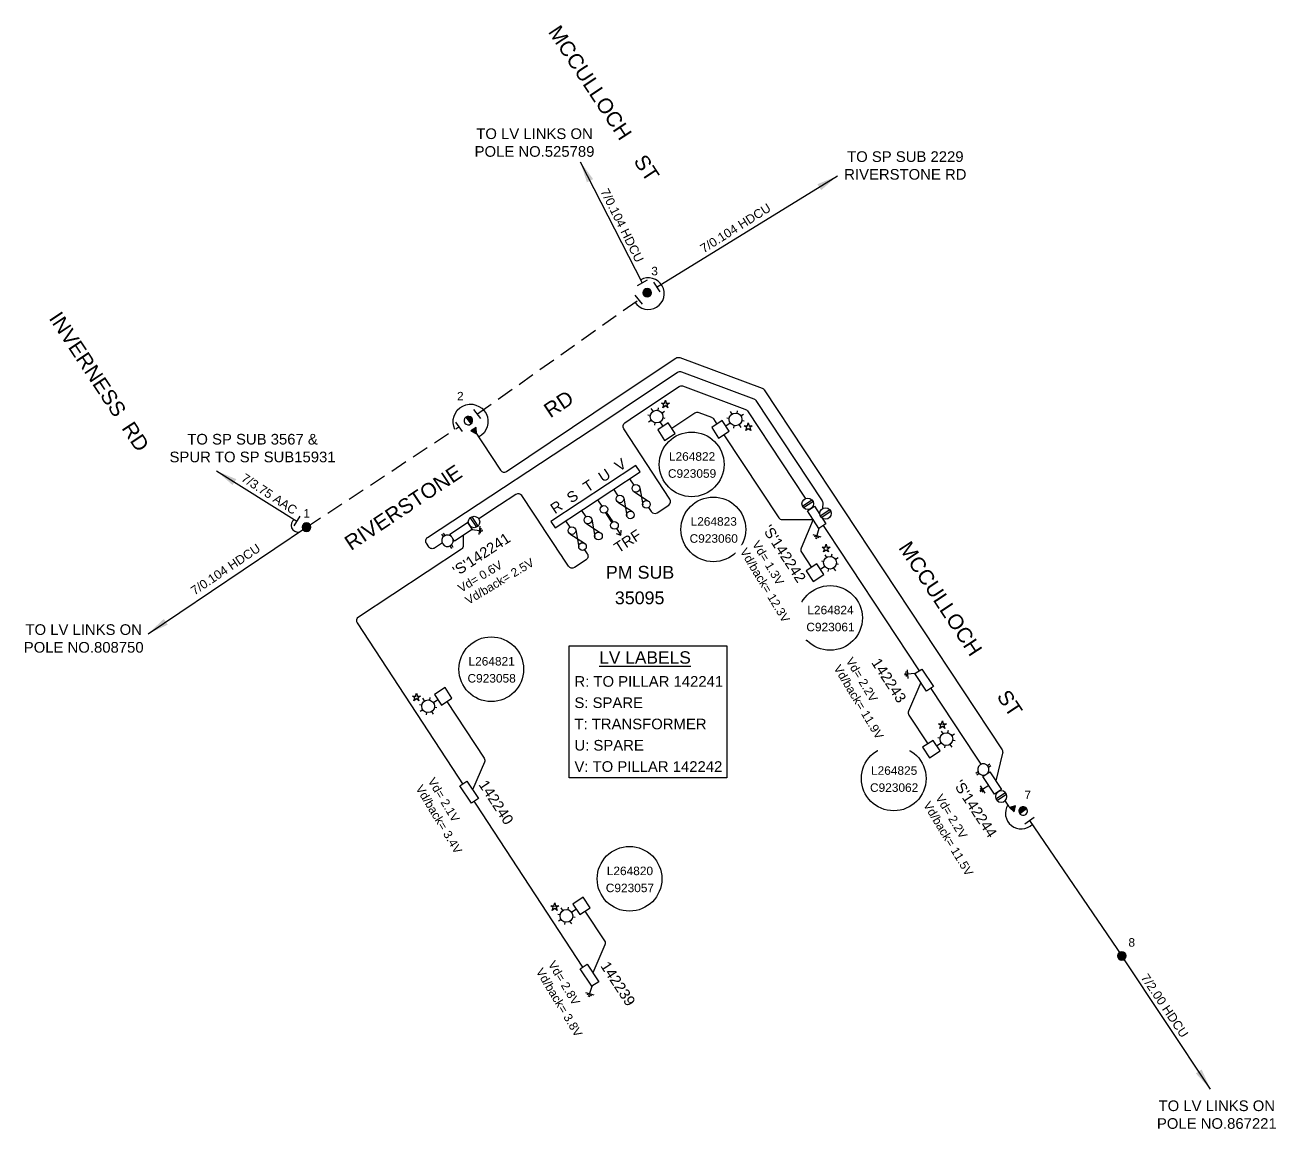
# Model space of a CAD drawing. Header units: metres. Extents: x 302064 to 305578, y 6265466 to 6271990.
# Drawn here: x 305284.3 to 305578.2, y 6267739.3 to 6267998.7 of the extents above; entities that cross this region are included whole.
import ezdxf
from ezdxf.enums import TextEntityAlignment as Align

# ---------------------------------------------------------------- set-up
doc = ezdxf.new("R2010")
doc.units = ezdxf.units.M
doc.linetypes.add('Cable New OH', pattern=[6, 4, -2])
doc.layers.get('0').update_dxf_attribs({"color": 6})
for name, color, linetype in [('_User Miscellaneous1', 7, 'Continuous'), ('Equip_SP_LV_NEW', 7, 'Continuous'), ('Notes_LV_MISC', 7, 'Continuous')]:
    doc.layers.add(name, color=color, linetype=linetype)
doc.styles.add('ARIAL', font='arial.ttf', dxfattribs={"height": 2})
doc.styles.add('POLE_LABEL', font='arial.ttf')
doc.styles.add('SL_LABEL', font='arial.ttf')
doc.styles.get("Standard").update_dxf_attribs({"font": 'arial.ttf'})
doc.linetypes.add('Cable 2', pattern='A,7.5,-0.4,[">",Standard,S=4,R=0,X=0.4,Y=-1.9],-4.2', length=12.1)
doc.linetypes.add('Cable 4', pattern='A,5.25,-0.1,["o",Standard,S=2,R=0,X=1.2,Y=-0.7],-4', length=9.35)
doc.linetypes.add('Cable New UG', pattern='A,7,-0.25,["x",Standard,S=2,R=0,X=0.2,Y=-0.8],-2.1', length=9.35)
doc.dimstyles.new('GISCAD Dim Style', dxfattribs={"dimtxt": 2.5, "dimasz": 3, "dimexe": 1.25, "dimexo": 0.625, "dimtad": 1, "dimtoh": 1, "dimdec": 1, "dimtxsty": 'ARIAL', "dimcen": 2.5, "dimadec": 0, "dimazin": 0, "dimtfac": 1, "dimtdec": 1, "dimtmove": 0, "dimatfit": 3, "dimfxl": 1.25, "dimarcsym": 0})

# ---------------------------------------------------------------- blocks, each defined once
blk = doc.blocks.new('*U84')
for p, q in [((0, 5.72), (0, 6.47)), ((-2.25, 4.22), (-1.5, 4.22)), ((-1.46, 5.68), (-1.06, 5.28)), ((-1.46, 2.76), (-1.06, 3.16)), ((1.46, 5.68), (1.06, 5.28)), ((1.46, 2.76), (1.06, 3.16)), ((1.5, 4.22), (2.25, 4.22)), ((0, 0), (0, 2.72)), ((0, 0), (0, 0))]:
    blk.add_line(p, q)
blk.add_circle((0, 4.22), 1.5)
at = {"style": 'SL_LABEL'}
for tag, height, flags, p in [('ASSET_NUM', 2.5, 8, (2, 2)), ('STREET_CODE', 0.2, 9, (0, -0.2))]:
    blk.add_attdef(tag, text='', height=height, dxfattribs=dict(at, flags=flags)).set_placement(p, align=Align.MIDDLE_LEFT)
for tag, p, flags in [('Z', (0, 0), 1), ('OPERATED_BY', (0, -9.61), 9)]:
    blk.add_attdef(tag, p, '', height=0.2, dxfattribs=dict(flags=flags))
for tag, height, flags, p in [('CONSTRUCTED_VOLTAGE', 0.2, 9, (0, -0.4)), ('CONTROL_TYPE', 0.2, 9, (0, -0.6)), ('OPERATING_VOLTAGE', 0.2, 9, (0, -1.4)), ('ORIENTATION', 0.2, 9, (0, -1.6)), ('OWNED_BY', 0.2, 9, (0, -1.8)), ('STATE', 0.2, 9, (0, -2)), ('CEXIST', 0.2, 9, (0, -2.4)), ('CNEW', 0.2, 9, (0, -2.6)), ('CNUMBER', 0.2, 9, (0, -2.8)), ('CREMOVE', 0.2, 9, (0, -3)), ('LANTERN_PURPOSE', 0.2, 9, (0, -0.8)), ('LANTERN_TYPE', 0.2, 9, (0, -1)), ('NO_PHASES', 0.2, 9, (0, -1.2)), ('USAGE', 0.2, 9, (0, -2.2)), ('LNUMBER', 2.5, 8, (1.2, -2.8)), ('CREPLACE', 0.2, 9, (0, -3.2)), ('LKINGHEIGHT', 0.2, 9, (0, -3.4)), ('LBRACKET', 0.2, 9, (0, -3.6)), ('LBRACKETVOCAB', 0.2, 9, (0, -3.8)), ('LCATEGORY', 0.2, 9, (0, -4)), ('LCHARGE1', 0.2, 9, (0, -4.2)), ('LCHARGE1PERCENT', 0.2, 9, (0, -4.4)), ('LCHARGE2', 0.2, 9, (0, -4.6)), ('LCHARGE2PERCENT', 0.2, 9, (0, -4.8)), ('LCHARGE3', 0.2, 9, (0, -5)), ('LCHARGE3PERCENT', 0.2, 9, (0, -5.2)), ('LEXIST', 0.2, 9, (0, -5.4)), ('LLAMP', 0.2, 9, (0, -5.6)), ('LLAMPVOCAB', 0.2, 9, (0, -5.8)), ('SUBURB', 0.2, 9, (0, -8.6)), ('STREETNAME', 0.2, 9, (0, -8.8)), ('LMAST', 0.2, 9, (0, -6)), ('LMASTVOCAB', 0.2, 9, (0, -6.2)), ('LNEW', 0.2, 9, (0, -6.4)), ('LANTNUMBER', 0.2, 9, (0, -6.6)), ('LOUTREACH', 0.2, 9, (0, -7)), ('LOUTREACHVOCAB', 0.2, 9, (0, -7.2)), ('LRATECODE', 0.2, 9, (0, -7.4)), ('LREMOVE', 0.2, 9, (0, -7.6)), ('LREPLACE', 0.2, 9, (0, -7.8)), ('LTYPE', 0.2, 9, (0, -8)), ('LTYPEVOCAB', 0.2, 9, (0, -8.2)), ('LEGEND', 0.2, 9, (0, -8.4)), ('LOCATION', 0.2, 9, (0, -9)), ('NOTES', 0.2, 9, (0, -9.2)), ('MAINTAINED_BY', 0.2, 9, (0, -9.86))]:
    blk.add_attdef(tag, text='', height=height, dxfattribs=dict(flags=flags)).set_placement(p, align=Align.MIDDLE_LEFT)
blk = doc.blocks.new('PILLAR_NEW')
blk.add_wipeout([(-2.47, 0.99), (2.47, 0.99), (2.47, -0.99), (-2.47, -0.99)])
at = {"lineweight": -3}
blk.add_lwpolyline([(-2.47, 0.99), (2.47, 0.99), (2.47, -0.99), (-2.47, -0.99)], close=True, dxfattribs=at)
for tag, height, flags, p in [('ASSET_NUM', 2.5, 8, (2, 4)), ('STREET_CODE', 0.2, 9, (1.5, 2)), ('OWNED_BY', 0.2, 9, (1.5, 1.8)), ('OPERATED_BY', 0.2, 9, (1.5, 1.6)), ('STATE', 0.2, 9, (1.5, 1.2)), ('SUPPORT_TYPE', 0.2, 9, (1.5, 1)), ('SUBURB', 0.2, 9, (1.5, 0.2)), ('STREETNAME', 0.2, 9, (1.5, 0)), ('MAINTAINED_BY', 0.2, 9, (1.5, 1.4)), ('USAGE', 0.2, 9, (1.5, 0.8)), ('LEGEND', 0.2, 9, (1.5, 0.6)), ('PARENT', 0.2, 9, (1.5, 0.4)), ('Z', 0.2, 1, (1.5, -0.6)), ('LOCATION', 0.2, 9, (1.5, -0.2)), ('NOTES', 0.2, 9, (1.5, -0.4))]:
    blk.add_attdef(tag, text='', height=height, dxfattribs=dict(flags=flags)).set_placement(p, align=Align.MIDDLE_LEFT)
blk = doc.blocks.new('POLE_EXT')
blk.add_hatch(color=256).paths.add_polyline_path([(-1, 0, 1), (1, 0, 1)])
blk.add_lwpolyline([(-1, 0, 1), (1, 0, 1)], format="xyb", close=True)
for tag, height, flags, p in [('pNumber', 2.5, 8, (-17.84, 2.07)), ('OWNED_BY', 0.2, 9, (1.35, -0.4)), ('SPECIAL_USE', 0.2, 9, (1.35, -0.8)), ('STATE', 0.2, 9, (1.35, -1)), ('cLV', 0.2, 9, (1.35, -1.4)), ('hDepth', 0.2, 9, (1.35, -1.6)), ('hDia', 0.2, 9, (1.35, -1.8)), ('cHV', 0.2, 9, (1.35, -2)), ('PARENT', 0.2, 9, (1.35, -0.6)), ('USAGE', 0.2, 9, (1.35, -1.2)), ('LBRACKET', 0.2, 9, (1.35, -2.2)), ('LExisting', 0.2, 9, (1.35, -2.4)), ('LANTNUMBER', 0.2, 9, (1.35, -2.6)), ('LOther', 0.2, 9, (1.35, -2.8)), ('LRemove', 0.2, 9, (1.35, -3)), ('cLinedev', 0.2, 9, (1.35, -3.4)), ('pExisting', 0.2, 9, (1.35, -3.8)), ('pFooting', 0.2, 9, (1.35, -4.4)), ('pNew', 0.2, 9, (1.35, -4.6)), ('pRelocate', 0.2, 9, (1.35, -5)), ('pRemove', 0.2, 9, (1.35, -5.2)), ('pReplace', 0.2, 9, (1.35, -5.4)), ('pStay', 0.2, 9, (1.35, -5.6)), ('pType', 0.2, 9, (1.35, -5.8)), ('LEGEND', 0.2, 9, (1.35, -3.2)), ('LOCATION', 0.2, 9, (1.35, -3.6)), ('PFNUMBER', 0.2, 9, (1.35, -4)), ('NEWPFNUMBER', 0.2, 9, (1.35, -4.2)), ('cspan', 0.2, 9, (1.35, -6)), ('STREETNAME', 0.2, 9, (1.35, -6.2)), ('SUBURB', 0.2, 9, (1.35, -6.4)), ('OPERATED_BY', 0.2, 9, (1.36, -7.01)), ('NOTES', 0.2, 9, (1.35, -6.6)), ('MAINTAINED_BY', 0.2, 9, (1.36, -6.81))]:
    blk.add_attdef(tag, text='', height=height, dxfattribs=dict(flags=flags)).set_placement(p, align=Align.MIDDLE_LEFT)
at = {"style": 'POLE_LABEL'}
for tag, height, flags, p in [('ASSET_NUM', 2.5, 8, (2, 2)), ('STRUCTURE_PLANT_NUMBER', 0.2, 9, (1.35, 0.03)), ('STREET_CODE', 0.2, 9, (1.35, -0.2))]:
    blk.add_attdef(tag, text='', height=height, dxfattribs=dict(at, flags=flags)).set_placement(p, align=Align.MIDDLE_LEFT)
at = {"flags": 1}
blk.add_attdef('Z', (1.35, -7.33), '', height=0.2, dxfattribs=at)
blk = doc.blocks.new('UGOH_NEW')
blk.add_hatch(color=256).paths.add_polyline_path([(-0.75, 1.7), (0.75, 1.7), (0, 3)])
blk.add_lwpolyline([(-0.75, 1.7), (0.75, 1.7), (0, 3)], close=True)
for tag, flags, p in [('CONSTRUCTED_VOLTAGE', 9, (1.5, 0)), ('ACTUAL_STATUS', 9, (1.5, -1.6)), ('OPERATING_VOLTAGE', 9, (1.5, -0.2)), ('ORIENTATION', 9, (1.5, -0.4)), ('STATE', 9, (1.5, -0.6)), ('OWNED_BY', 9, (1.5, -1)), ('OPERATED_BY', 9, (1.5, -1.2)), ('TYPE', 1, (1.5, -2)), ('USAGE', 9, (1.5, -0.8)), ('MAINTAINED_BY', 9, (1.5, -1.4)), ('NUMBER_OF_PHASES', 9, (1.5, -1.8))]:
    blk.add_attdef(tag, text='', height=0.2, dxfattribs=dict(flags=flags)).set_placement(p, align=Align.MIDDLE_LEFT)
blk = doc.blocks.new('*U77')
for tag, flags, p in [('ACTUAL_STATUS', 9, (1.5, 0)), ('CONSTRUCTED_VOLTAGE', 9, (1.5, -0.2)), ('OPERATING_VOLTAGE', 9, (1.5, -0.6)), ('ORIENTATION', 9, (1.5, -0.8)), ('STATE', 9, (1.5, -1)), ('SWITCH_TYPE', 9, (1.5, -1.2)), ('OWNED_BY', 9, (1.5, -1.8)), ('OPERATED_BY', 9, (1.5, -2)), ('TYPE', 9, (1.5, -2.6)), ('Z', 1, (1.5, -2.8)), ('NO_PHASES', 9, (1.5, -0.4)), ('USAGE', 9, (1.5, -1.4)), ('NOTES', 9, (1.5, -1.6)), ('MAINTAINED_BY', 9, (1.5, -2.2)), ('NUMBER_OF_PHASES', 9, (1.5, -2.4))]:
    blk.add_attdef(tag, text='', height=0.2, dxfattribs=dict(flags=flags)).set_placement(p, align=Align.MIDDLE_LEFT)
blk.add_wipeout([(-493.49, -42.93), (-493.46, -42.74), (-493.46, -42.56), (-493.48, -42.37), (-493.52, -42.19), (-493.59, -42.01), (-493.68, -41.85), (-493.79, -41.69), (-493.91, -41.55), (-494.06, -41.43), (-494.21, -41.33), (-494.38, -41.25), (-494.56, -41.19), (-494.74, -41.15), (-494.93, -41.14), (-495.12, -41.14), (-495.3, -41.18), (-495.48, -41.23), (-495.65, -41.31), (-495.81, -41.41), (-495.96, -41.53), (-496.09, -41.66), (-496.2, -41.81), (-496.3, -41.98), (-496.37, -42.15), (-496.42, -42.33), (-496.44, -42.52), (-496.44, -42.7), (-496.42, -42.89), (-496.38, -43.07), (-496.31, -43.25), (-496.22, -43.41), (-496.12, -43.57), (-495.99, -43.7), (-495.85, -43.83), (-495.69, -43.93), (-495.52, -44.01), (-495.34, -44.07), (-495.16, -44.11), (-494.97, -44.12), (-494.78, -44.11), (-494.6, -44.08), (-494.42, -44.03), (-494.25, -43.95), (-494.09, -43.85), (-493.94, -43.73), (-493.81, -43.6), (-493.7, -43.45), (-493.61, -43.28), (-493.54, -43.11)])
for p, q in [((-495.98, -41.53), (-494.34, -44)), ((-495.56, -41.26), (-493.93, -43.73))]:
    blk.add_line(p, q)
blk.add_circle((-494.95, -42.63), 1.5)
blk = doc.blocks.new('*U78')
for tag, flags, p in [('ACTUAL_STATUS', 9, (1.5, 0)), ('CONSTRUCTED_VOLTAGE', 9, (1.5, -0.2)), ('OPERATING_VOLTAGE', 9, (1.5, -0.6)), ('ORIENTATION', 9, (1.5, -0.8)), ('STATE', 9, (1.5, -1)), ('SWITCH_TYPE', 9, (1.5, -1.2)), ('OWNED_BY', 9, (1.5, -1.8)), ('OPERATED_BY', 9, (1.5, -2)), ('TYPE', 9, (1.5, -2.6)), ('Z', 1, (1.5, -2.8)), ('NO_PHASES', 9, (1.5, -0.4)), ('USAGE', 9, (1.5, -1.4)), ('NOTES', 9, (1.5, -1.6)), ('MAINTAINED_BY', 9, (1.5, -2.2)), ('NUMBER_OF_PHASES', 9, (1.5, -2.4))]:
    blk.add_attdef(tag, text='', height=0.2, dxfattribs=dict(flags=flags)).set_placement(p, align=Align.MIDDLE_LEFT)
blk.add_wipeout([(-494.65, -41.17), (-494.84, -41.14), (-495.03, -41.14), (-495.21, -41.16), (-495.39, -41.2), (-495.57, -41.27), (-495.74, -41.36), (-495.89, -41.47), (-496.03, -41.59), (-496.15, -41.73), (-496.25, -41.89), (-496.33, -42.06), (-496.39, -42.24), (-496.43, -42.42), (-496.45, -42.61), (-496.44, -42.8), (-496.4, -42.98), (-496.35, -43.16), (-496.27, -43.33), (-496.17, -43.49), (-496.05, -43.64), (-495.92, -43.77), (-495.77, -43.88), (-495.61, -43.97), (-495.43, -44.04), (-495.25, -44.09), (-495.07, -44.12), (-494.88, -44.12), (-494.69, -44.1), (-494.51, -44.06), (-494.33, -43.99), (-494.17, -43.9), (-494.01, -43.79), (-493.88, -43.67), (-493.75, -43.52), (-493.65, -43.37), (-493.57, -43.2), (-493.51, -43.02), (-493.47, -42.84), (-493.46, -42.65), (-493.47, -42.46), (-493.5, -42.28), (-493.56, -42.1), (-493.63, -41.93), (-493.73, -41.77), (-493.85, -41.62), (-493.98, -41.49), (-494.13, -41.38), (-494.3, -41.29), (-494.47, -41.21)])
for p, q in [((-496.32, -43.24), (-493.86, -41.61)), ((-496.05, -43.65), (-493.58, -42.02))]:
    blk.add_line(p, q)
blk.add_circle((-494.95, -42.63), 1.5)
blk = doc.blocks.new('earth')
at = {"layer": 'Equip_SP_LV_NEW'}
for p, q in [((0, 0), (0, -1.97)), ((-1.11, -1.97), (1.13, -1.97)), ((-0.66, -2.3), (0.63, -2.3)), ((-0.23, -2.67), (0.24, -2.67))]:
    blk.add_line(p, q, dxfattribs=at)
blk = doc.blocks.new('LV_UG_LINKS_OPEN_EXT')
for p, q in [((-0.25, 1.47), (-0.25, 2.22)), ((0.25, 1.47), (0.25, 2.22)), ((-0.25, -1.47), (-0.25, -2.22)), ((0.25, -1.47), (0.25, -2.22))]:
    blk.add_line(p, q)
at = {"flags": 9}
for tag, p in [('ACTUAL_STATUS', (0, 0)), ('CONSTRUCTED_VOLTAGE', (0, -0.2)), ('OPERATING_VOLTAGE', (0, -0.6)), ('ORIENTATION', (0, -0.8)), ('STATE', (0, -1)), ('SWITCH_TYPE', (0, -1.2)), ('NO_PHASES', (0, -0.4)), ('USAGE', (0, -1.4)), ('NOTES', (0, -1.6))]:
    blk.add_attdef(tag, text='', height=0.2, dxfattribs=at).set_placement(p, align=Align.MIDDLE_LEFT)
at = {"flags": 1}
blk.add_attdef('Z', (0, 0), '', height=0.2, dxfattribs=at)
blk.add_wipeout([(-0.25, 1.47), (-0.43, 1.43), (-0.61, 1.36), (-0.77, 1.28), (-0.93, 1.17), (-1.07, 1.05), (-1.19, 0.9), (-1.29, 0.75), (-1.38, 0.58), (-1.44, 0.4), (-1.48, 0.22), (-1.49, 0.03), (-1.49, -0.16), (-1.45, -0.34), (-1.4, -0.52), (-1.32, -0.69), (-1.23, -0.85), (-1.11, -1), (-0.98, -1.13), (-0.83, -1.24), (-0.66, -1.34), (-0.49, -1.41), (-0.31, -1.46), (-0.13, -1.49), (0.06, -1.49), (0.25, -1.47), (0.43, -1.43), (0.61, -1.36), (0.77, -1.28), (0.93, -1.17), (1.07, -1.05), (1.19, -0.9), (1.29, -0.75), (1.38, -0.58), (1.44, -0.4), (1.48, -0.22), (1.49, -0.03), (1.49, 0.16), (1.45, 0.34), (1.4, 0.52), (1.32, 0.69), (1.23, 0.85), (1.11, 1), (0.98, 1.13), (0.83, 1.24), (0.66, 1.34), (0.49, 1.41), (0.31, 1.46), (0.13, 1.49), (-0.06, 1.49)])
blk.add_lwpolyline([(0, -1.49, 1), (0, 1.49, 1)], format="xyb", close=True)
blk = doc.blocks.new('POLE_REPLACE_NEW')
for tag, flags, p in [('LOther', 9, (1.5, -2.6)), ('LRemove', 9, (1.5, -2.8)), ('LEGEND', 9, (1.5, -3)), ('cLinedev', 9, (1.5, -3.2)), ('cspan', 9, (1.5, -5.6)), ('SUBURB', 9, (1.5, -5.8)), ('pExisting', 9, (1.5, -3.4)), ('PFNUMBER', 9, (1.5, -3.6)), ('NEWPFNUMBER', 9, (1.5, -3.8)), ('pFooting', 9, (1.5, -4)), ('pNew', 9, (1.5, -4.2)), ('pNumber', 9, (1.5, -4.4)), ('pRelocate', 9, (1.5, -4.6)), ('pRemove', 9, (1.5, -4.8)), ('pReplace', 9, (1.5, -5)), ('pStay', 9, (1.5, -5.2)), ('pType', 9, (1.5, -5.4)), ('STREETNAME', 9, (1.5, -6)), ('OPERATED_BY', 9, (1.5, -6.6)), ('Z', 1, (1.5, -7)), ('LOCATION', 9, (1.5, -6.2)), ('NOTES', 9, (1.5, -6.4)), ('MAINTAINED_BY', 9, (1.5, -6.8))]:
    blk.add_attdef(tag, text='', height=0.2, dxfattribs=dict(flags=flags)).set_placement(p, align=Align.MIDDLE_LEFT)
blk.add_wipeout([(0, 1), (-0.13, 0.99), (-0.25, 0.97), (-0.37, 0.93), (-0.48, 0.88), (-0.59, 0.81), (-0.68, 0.73), (-0.77, 0.64), (-0.84, 0.54), (-0.9, 0.43), (-0.95, 0.31), (-0.98, 0.19), (-1, 0.06), (-1, -0.06), (-0.98, -0.19), (-0.95, -0.31), (-0.9, -0.43), (-0.84, -0.54), (-0.77, -0.64), (-0.68, -0.73), (-0.59, -0.81), (-0.48, -0.88), (-0.37, -0.93), (-0.25, -0.97), (-0.13, -0.99), (0, -1), (0.13, -0.99), (0.25, -0.97), (0.37, -0.93), (0.48, -0.88), (0.59, -0.81), (0.68, -0.73), (0.77, -0.64), (0.84, -0.54), (0.9, -0.43), (0.95, -0.31), (0.98, -0.19), (1, -0.06), (1, 0.06), (0.98, 0.19), (0.95, 0.31), (0.9, 0.43), (0.84, 0.54), (0.77, 0.64), (0.68, 0.73), (0.59, 0.81), (0.48, 0.88), (0.37, 0.93), (0.25, 0.97), (0.13, 0.99)])
h = blk.add_hatch(color=256)
edge = h.paths.add_edge_path()
edge.add_arc((0, 0), 1, 270, 450)
edge.add_line((0, 1), (0, -1))
blk.add_lwpolyline([(0, 1), (0, -1)])
at = {"lineweight": -3}
blk.add_arc((0, 0), 1, 90, 270, dxfattribs=at)
blk.add_arc((0, 0), 1, 270, 90)
for tag, height, flags, p in [('ASSET_NUM', 2.5, 8, (2, 2)), ('STREET_CODE', 0.2, 9, (1.5, 0)), ('OWNED_BY', 0.2, 9, (1.5, -0.2)), ('SPECIAL_USE', 0.2, 9, (1.5, -0.6)), ('STATE', 0.2, 9, (1.5, -0.8)), ('cLV', 0.2, 9, (1.5, -1.2)), ('cHV', 0.2, 9, (1.5, -1.8)), ('PARENT', 0.2, 9, (1.5, -0.4)), ('USAGE', 0.2, 9, (1.5, -1)), ('hDepth', 0.2, 9, (1.5, -1.4)), ('hDia', 0.2, 9, (1.5, -1.6)), ('LBRACKET', 0.2, 9, (1.5, -2)), ('LExisting', 0.2, 9, (1.5, -2.2)), ('LANTNUMBER', 0.2, 9, (1.5, -2.4))]:
    blk.add_attdef(tag, text='', height=height, dxfattribs=dict(flags=flags)).set_placement(p, align=Align.MIDDLE_LEFT)
at = {"style": 'POLE_LABEL', "flags": 9}
blk.add_attdef('STRUCTURE_PLANT_NUMBER', text='', height=0.2, dxfattribs=at).set_placement((1.5, 0.24), align=Align.MIDDLE_LEFT)
blk = doc.blocks.new('COLUMN_NEW')
blk.add_wipeout([(-1.485, -1.485), (1.485, -1.485), (1.485, 1.485), (-1.485, 1.485)])
at = {"lineweight": -3}
blk.add_lwpolyline([(-1.485, -1.485), (1.485, -1.485), (1.485, 1.485), (-1.485, 1.485)], close=True, dxfattribs=at)
for tag, height, flags, p in [('ASSET_NUM', 2.5, 8, (2, 2)), ('STREET_CODE', 0.2, 9, (1.5, 0)), ('Z', 0.2, 1, (1.5, -2.8)), ('OWNED_BY', 0.2, 9, (1.5, -0.4)), ('OPERATED_BY', 0.2, 9, (1.5, -0.6)), ('STATE', 0.2, 9, (1.5, -1)), ('SUBURB', 0.2, 9, (1.5, -1.8)), ('STREETNAME', 0.2, 9, (1.5, -2)), ('COLUMN_TYPE', 0.2, 9, (1.5, -0.2)), ('USAGE', 0.2, 9, (1.5, -1.2)), ('MAINTAINED_BY', 0.2, 9, (1.5, -0.8)), ('LEGEND', 0.2, 9, (1.5, -1.4)), ('PARENT', 0.2, 9, (1.5, -1.6)), ('LOCATION', 0.2, 9, (1.5, -2.2)), ('NOTES', 0.2, 9, (1.5, -2.4)), ('LABEL_ALIGNMENT', 0.2, 9, (1.5, -2.6))]:
    blk.add_attdef(tag, text='', height=height, dxfattribs=dict(flags=flags)).set_placement(p, align=Align.MIDDLE_LEFT)
at = {"style": 'POLE_LABEL', "flags": 9}
blk.add_attdef('STRUCTURE_PLANT_NUMBER', text='', height=0.2, dxfattribs=at).set_placement((1.5, 0.242), align=Align.MIDDLE_LEFT)
blk = doc.blocks.new('A$C162F0760')
at = {"linetype": 'Continuous'}
blk.add_lwpolyline([(1.88, 1.1), (1.3, 0.68), (1.52, 0), (0.94, 0.42), (0.36, 0), (0.58, 0.68), (0, 1.1), (0.72, 1.1), (0.94, 1.79), (1.16, 1.1), (1.88, 1.1)], close=True, dxfattribs=at)
blk.add_text('PEC', height=0.196, dxfattribs=at).set_placement((0.94, 0.91), align=Align.MIDDLE_CENTER)
blk = doc.blocks.new('*U103')
for tag, flags, p in [('ACTUAL_STATUS', 9, (1.5, 0)), ('CONSTRUCTED_VOLTAGE', 9, (1.5, -0.2)), ('OPERATING_VOLTAGE', 9, (1.5, -0.6)), ('ORIENTATION', 9, (1.5, -0.8)), ('STATE', 9, (1.5, -1)), ('SWITCH_TYPE', 9, (1.5, -1.2)), ('OWNED_BY', 9, (1.5, -1.8)), ('OPERATED_BY', 9, (1.5, -2)), ('TYPE', 9, (1.5, -2.6)), ('Z', 1, (1.5, -2.8)), ('NO_PHASES', 9, (1.5, -0.4)), ('USAGE', 9, (1.5, -1.4)), ('NOTES', 9, (1.5, -1.6)), ('MAINTAINED_BY', 9, (1.5, -2.2)), ('NUMBER_OF_PHASES', 9, (1.5, -2.4))]:
    blk.add_attdef(tag, text='', height=0.2, dxfattribs=dict(flags=flags)).set_placement(p, align=Align.MIDDLE_LEFT)
blk.add_wipeout([(-494.78, -40.95), (-494.96, -40.92), (-495.15, -40.92), (-495.34, -40.94), (-495.52, -40.99), (-495.7, -41.05), (-495.86, -41.14), (-496.01, -41.25), (-496.15, -41.38), (-496.27, -41.52), (-496.38, -41.68), (-496.46, -41.84), (-496.52, -42.02), (-496.56, -42.21), (-496.57, -42.39), (-496.56, -42.58), (-496.53, -42.76), (-496.47, -42.94), (-496.4, -43.11), (-496.3, -43.27), (-496.18, -43.42), (-496.04, -43.55), (-495.89, -43.66), (-495.73, -43.76), (-495.56, -43.83), (-495.38, -43.88), (-495.19, -43.9), (-495, -43.9), (-494.82, -43.88), (-494.63, -43.84), (-494.46, -43.77), (-494.29, -43.68), (-494.14, -43.58), (-494, -43.45), (-493.88, -43.31), (-493.78, -43.15), (-493.7, -42.98), (-493.63, -42.8), (-493.6, -42.62), (-493.58, -42.43), (-493.59, -42.24), (-493.63, -42.06), (-493.68, -41.88), (-493.76, -41.71), (-493.86, -41.55), (-493.97, -41.4), (-494.11, -41.27), (-494.26, -41.16), (-494.42, -41.07), (-494.6, -41)])
for p, q in [((-496.45, -43.02), (-493.98, -41.39)), ((-496.17, -43.44), (-493.71, -41.81))]:
    blk.add_line(p, q)
blk.add_circle((-495.08, -42.41), 1.5)

msp = doc.modelspace()

# ---------------------------------------------------------------- hatches: boundary and pattern name
at = {"layer": '_User Miscellaneous1', "lineweight": 25}
msp.add_hatch(color=256, dxfattribs=at).paths.add_polyline_path([(305420.929, 6267884.239, -0.101021), (305420.629, 6267884.041), (305422.136, 6267881.756, -0.101021), (305422.436, 6267881.955)])

# ---------------------------------------------------------------- linework, layer by layer
for p, q in [((305422.563, 6267889.607), (305423.554, 6267888.105)), ((305426.32, 6267892.084), (305427.311, 6267890.582)), ((305428.694, 6267889.984), (305429.398, 6267885.92)), ((305418.807, 6267887.13), (305419.798, 6267885.627)), ((305423.56, 6267886.599), (305427.018, 6267884.352)), ((305424.937, 6267887.507), (305425.641, 6267883.444)), ((305427.317, 6267889.076), (305430.775, 6267886.829)), ((305415.05, 6267884.652), (305416.042, 6267883.149)), ((305416.047, 6267881.643), (305419.505, 6267879.396)), ((305417.424, 6267882.552), (305418.128, 6267878.488)), ((305413.668, 6267880.074), (305414.372, 6267876.01)), ((305423.267, 6267880.368), (305424.257, 6267878.868))]:
    msp.add_line(p, q, dxfattribs=at)
for points in [[(305427.588, 6267933.607, 2.3261184), (305428.936, 6267938.839)], [(305385.285, 6267903.686, -2.3758694), (305390.859, 6267901.879)], [(305347.545, 6267882.52, 0.8458189), (305348.746, 6267879.593)]]:
    msp.add_lwpolyline(points, format="xyb", dxfattribs=at)
at = {"layer": '_User Miscellaneous1', "lineweight": 25, "flags": 128}
for points in [[(305430.422, 6267938.743), (305428.071, 6267937.439)], [(305433.507, 6267936.027), (305432.014, 6267938.262)], [(305427.576, 6267935.191), (305429.256, 6267933.092)], [(305391.386, 6267906.266), (305389.732, 6267908.386)], [(305385.445, 6267905.4), (305386.981, 6267903.194)], [(305348.838, 6267883.297), (305347.465, 6267880.986)], [(305519.172, 6267811.041), (305521.373, 6267812.584)]]:
    msp.add_lwpolyline(points, dxfattribs=at)
at = {"layer": '_User Miscellaneous1', "linetype": 'Cable New OH', "lineweight": 25}
for points in [[(305390.559, 6267907.326), (305428.416, 6267934.142)], [(305350.395, 6267880.703), (305386.213, 6267904.297)]]:
    msp.add_lwpolyline(points, dxfattribs=at)
at = {"layer": '_User Miscellaneous1', "linetype": 'Cable New UG', "lineweight": 25, "flags": 128}
for points in [[(305389.635, 6267903.731), (305396.015, 6267894.076, 0.4163235), (305397.407, 6267893.797), (305423.14, 6267911.069), (305437.19, 6267920.444, -0.2407155), (305438.094, 6267920.55), (305457.482, 6267913.33, -0.1589428), (305457.967, 6267912.944), (305513.829, 6267828.391, -0.209709), (305513.966, 6267827.599), (305512.364, 6267821.139)], [(305384.515, 6267878.453), (305380.516, 6267875.81, -0.4142136), (305379.13, 6267876.093), (305378.579, 6267876.927, -0.4142136), (305378.861, 6267878.313), (305420.239, 6267905.509), (305424.808, 6267908.576), (305437.58, 6267917.098, -0.2407155), (305438.484, 6267917.203), (305455.518, 6267910.86, -0.1589428), (305456.004, 6267910.474), (305471.59, 6267886.882, -0.209709), (305471.726, 6267886.09), (305471.378, 6267883.403)], [(305430.782, 6267885.324), (305431.402, 6267884.388, 0.4137057), (305432.786, 6267884.106), (305435.526, 6267885.914, 0.4135155), (305435.811, 6267887.298), (305424.939, 6267903.853, -0.4120632), (305425.219, 6267905.234), (305427.725, 6267906.916), (305437.985, 6267913.762, -0.1993022), (305438.738, 6267913.907), (305453.396, 6267908.449, -0.1985406), (305454.029, 6267908.021), (305494.371, 6267846.958)], [(305387.247, 6267878.807), (305387.247, 6267876.399, -0.2518077), (305386.799, 6267875.564), (305362.613, 6267859.577, 0.4129018), (305362.328, 6267858.195), (305415.262, 6267777.329)], [(305497.1, 6267842.828), (305515.369, 6267815.176, 0.1857782), (305515.953, 6267814.759), (305516.839, 6267814.531)]]:
    msp.add_lwpolyline(points, format="xyb", dxfattribs=at)
at = {"layer": '_User Miscellaneous1', "lineweight": 25}
for points in [[(305408.8, 6267880.521), (305428.821, 6267893.726), (305427.826, 6267895.237), (305407.804, 6267882.031)], [(305412.114, 6267821.782), (305412.114, 6267852.804), (305449.166, 6267852.804), (305449.166, 6267821.782)]]:
    msp.add_lwpolyline(points, close=True, dxfattribs=at)
msp.add_lwpolyline([(305422.436, 6267881.955), (305420.929, 6267884.239, -0.101021), (305420.629, 6267884.041), (305422.136, 6267881.756, -0.101021)], format="xyb", close=True, dxfattribs=at)
msp.add_lwpolyline([(305423.198, 6267879.247), (305424.257, 6267878.868), (305424.325, 6267879.991)], dxfattribs=at)
for centre, radius in [((305427.807, 6267889.83), 0.9), ((305424.05, 6267887.354), 0.9), ((305430.285, 6267886.074), 0.9), ((305445.999, 6267880.186), 7.599), ((305420.294, 6267884.876), 0.9), ((305426.528, 6267883.597), 0.9), ((305416.537, 6267882.398), 0.9), ((305422.771, 6267881.119), 0.9), ((305419.015, 6267878.642), 0.9), ((305415.259, 6267876.164), 0.9), ((305393.819, 6267847.339), 7.599), ((305426.307, 6267798.089), 7.599)]:
    msp.add_circle(centre, radius, dxfattribs=at)

# ---------------------------------------------------------------- block references
for p in [(305430.454, 6267935.804), (305350.394, 6267880.702), (305518.811, 6267814.023), (305541.977, 6267779.97)]:
    msp.add_blockref('POLE_EXT', p, dxfattribs=at)
at = {"layer": '_User Miscellaneous1', "lineweight": 25, "ltscale": 0.5}
for p in [(305433.79, 6267908.78), (305453.273, 6267903.429), (305375.303, 6267839.93), (305498.877, 6267833.439), (305407.791, 6267790.68)]:
    msp.add_blockref('A$C162F0760', p, dxfattribs=at)
at = {"layer": '_User Miscellaneous1', "lineweight": 25}
for name, p, rotation in [('*U84', (305434.983, 6267903.172), 33.42758537884881), ('*U84', (305447.698, 6267903.683), 303.6319973514763), ('UGOH_NEW', (305388.92, 6267901.462), 333.4300415176536), ('*U84', (305382.505, 6267840.97), 123.6319973814984), ('*U84', (305497.247, 6267828.569), 303.6319973514763), ('UGOH_NEW', (305514.925, 6267813.116), 315.5484583998488), ('*U84', (305414.993, 6267791.721), 123.6319973814984)]:
    msp.add_blockref(name, p, dxfattribs=dict(at, rotation=rotation))

# ---------------------------------------------------------------- texts
for s, rotation, p in [('MCCULLOCH    ST', 303.46246, (305407.065, 6267997.096)), ('INVERNESS  RD', 303.46246, (305289.765, 6267929.816)), ('RIVERSTONE                  RD', 33.63309, (305360.868, 6267875.097))]:
    msp.add_text(s, height=3.5, rotation=rotation, dxfattribs=at).set_placement(p)
at = {"layer": '_User Miscellaneous1', "lineweight": 25, "style": 'ARIAL'}
for s, p in [('V', (305424.155, 6267895.355)), ('U', (305420.399, 6267892.877)), ('T', (305416.642, 6267890.399)), ('R', (305409.13, 6267885.443)), ('S', (305412.886, 6267887.921)), ('TRF', (305425.867, 6267877.435))]:
    msp.add_text(s, height=2.5, rotation=33.41138, dxfattribs=at).set_placement(p, align=Align.MIDDLE_CENTER)
at = {"layer": '_User Miscellaneous1', "lineweight": 25, "char_height": 2.5, "attachment_point": 2, "style": 'ARIAL'}
for s, width, insert in [('TO LV LINKS ON POLE NO.525789', 36.04915, (305403.981, 6267974.401)), ('TO SP SUB 2229 RIVERSTONE RD ', 34.10401, (305491.112, 6267969.022)), ('TO SP SUB 3567 & SPUR TO SP SUB15931 ', 40.04248, (305337.732, 6267902.627)), ('TO LV LINKS ON POLE NO.808750', 36.04915, (305298.06, 6267857.896)), ('TO LV LINKS ON POLE NO.867221', 36.04915, (305564.296, 6267746.015, 62.019))]:
    msp.add_mtext_dynamic_manual_height_columns(s, width=width, gutter_width=17.5, heights=[10.798], dxfattribs=dict(at, insert=insert))
at = {"layer": '_User Miscellaneous1', "lineweight": 25, "char_height": 2.5, "width": 23.21823, "attachment_point": 1, "line_spacing_factor": 1.2}
for s, insert, rotation in [('\\pi2.332;{\\H0.83335x;\\C7;7/0.104 HDCU}', (305420.251, 6267962.637), 296.42601), ('\\pi2.332;{\\H0.83335x;\\C7;7/0.104 HDCU}', (305440.672, 6267945.554), 32.32703), ('\\pi4.2931;{\\H0.83335x;\\C7;7/3.75 AAC}', (305332.442, 6267895.825), 326.69478), ('\\pi2.332;{\\H0.83335x;\\C7;7/0.104 HDCU}', (305321.021, 6267865.073), 34), ('\\pi3.1413;{\\H0.83335x;\\C7;7/2.00 HDCU}', (305546.316, 6267778.653), 304)]:
    msp.add_mtext(s, dxfattribs=dict(at, insert=insert, rotation=rotation))
at = {"layer": '_User Miscellaneous1', "lineweight": 25, "char_height": 2, "width": 4.42822, "attachment_point": 1}
for s, insert in [('\\pi1.5593;3', (305429.856, 6267941.881)), ('\\pi1.5518;2', (305384.223, 6267912.492)), ('\\pi1.8458;1', (305347.838, 6267884.951)), ('\\pi1.5668;7', (305517.532, 6267818.806)), ('\\pi1.5552;8', (305541.974, 6267784.152))]:
    msp.add_mtext(s, dxfattribs=dict(at, insert=insert))
at = {"layer": '_User Miscellaneous1', "lineweight": 25, "char_height": 2, "attachment_point": 5, "line_spacing_factor": 1.2, "style": 'ARIAL'}
for s, insert in [('L264822\\PC923059', (305441.001, 6267895.303)), ('L264823\\PC923060', (305446.091, 6267880.034)), ('L264824\\PC923061', (305473.524, 6267859.235)), ('L264821\\PC923058', (305393.911, 6267847.187)), ('L264825\\PC923062', (305488.479, 6267821.51)), ('L264820\\PC923057', (305426.399, 6267797.937))]:
    msp.add_mtext(s, dxfattribs=dict(at, insert=insert))
at = {"layer": '_User Miscellaneous1', "lineweight": 25, "attachment_point": 1, "line_spacing_factor": 1.2}
for s, insert, char_height, width in [('\\pi2.0954;PM SUB \\P\\pi4.2011;35095', (305418.655, 6267871.605), 3, 19.71264), ('      {\\H1.1667x;\\LLV \\fArial|b0|i0|c204|p34;LABEL\\fArial|b0|i0|c0|p34;S\\fArial|b0|i0|c204|p34;\\P\\H0.85714x;\\lR: }TO PILLAR 142241\\PS: SPARE\\PT{\\fArial|b0|i0|c204|p34;: }TRANSFORMER\\PU: SPARE\\PV{\\fArial|b0|i0|c204|p34;: }TO PILLAR 142242', (305413.364, 6267851.554), 2.49999, 36.38951)]:
    msp.add_mtext(s, dxfattribs=dict(at, insert=insert, char_height=char_height, width=width))

# ---------------------------------------------------------------- leaders
at = {"layer": '_User Miscellaneous1', "lineweight": 25}
for points in [[(305414.744, 6267966.582), (305429.248, 6267938.091)], [(305475.153, 6267963.215), (305432.765, 6267937.138)], [(305329.234, 6267893.942), (305348.152, 6267882.142)], [(305313.198, 6267855.681), (305350.395, 6267880.703)], [(305562.815, 6267748.678, 124.038), (305541.977, 6267779.97, 124.038)]]:
    msp.add_leader(points, dimstyle='GISCAD Dim Style', override={"dimasz": 5, "dimgap": 0.625, "dimtad": 0, "dimfxl": 0.18}, dxfattribs=at)

# ---------------------------------------------------------------- next in the draw order: block references
for name, p, rotation in [('POLE_REPLACE_NEW', (305388.427, 6267905.752), 37.58444458267454), ('COLUMN_NEW', (305434.986, 6267903.146), 33.20696366753503), ('COLUMN_NEW', (305447.671, 6267903.68), 303.4113756401626), ('COLUMN_NEW', (305382.531, 6267840.973), 123.4113756701846), ('COLUMN_NEW', (305497.221, 6267828.566), 303.4113756401626), ('COLUMN_NEW', (305415.019, 6267791.724), 123.4113756701846)]:
    msp.add_blockref(name, p, dxfattribs=dict(at, rotation=rotation))
ref = msp.add_blockref('PILLAR_NEW', (305470.279, 6267883.036), dxfattribs=dict(at, rotation=123.4511682459829))
ref.add_attrib('ASSET_NUM', "'S'142242", dxfattribs={"layer": '0', "height": 2.5, "rotation": 303.29697, "flags": 8}).set_placement((305458.479, 6267880.886), align=Align.MIDDLE_LEFT)
at = {"layer": '_User Miscellaneous1', "lineweight": 25, "xscale": 0.9, "yscale": 0.9, "zscale": 0.9}
msp.add_blockref('*U77', (305835.228, 6267920.293), dxfattribs=at)
at = {"layer": '_User Miscellaneous1', "lineweight": 25}
ref = msp.add_blockref('PILLAR_NEW', (305495.56, 6267844.777), dxfattribs=dict(at, rotation=123.4511682459829))
ref.add_attrib('ASSET_NUM', '142243', dxfattribs={"layer": '0', "height": 2.5, "rotation": 303.29697, "flags": 8}).set_placement((305484.067, 6267849.585), align=Align.MIDDLE_LEFT)
for name, p, xscale, yscale, zscale, rotation in [('LV_UG_LINKS_OPEN_EXT', (305509.442, 6267823.766), 0.8999999999999999, 0.8999999999999999, 0.8999999999999999, 123.8926887948313), ('*U78', (305723.68, 6268212.113), -0.9, 0.9, 0.9, 246.9023364918769)]:
    msp.add_blockref(name, p, dxfattribs=dict(at, xscale=xscale, yscale=yscale, zscale=zscale, rotation=rotation))
ref = msp.add_blockref('PILLAR_NEW', (305388.623, 6267818.456), dxfattribs=dict(at, rotation=303.4511682459829))
ref.add_attrib('ASSET_NUM', '142240', dxfattribs={"layer": '0', "height": 2.5, "rotation": 303.29697, "flags": 8}).set_placement((305391.784, 6267820.934), align=Align.MIDDLE_LEFT)
ref = msp.add_blockref('PILLAR_NEW', (305416.884, 6267775.435), dxfattribs=dict(at, rotation=303.4511682459829))
ref.add_attrib('ASSET_NUM', '142239', dxfattribs={"layer": '0', "height": 2.5, "rotation": 303.29697, "flags": 8}).set_placement((305420.412, 6267778.324), align=Align.MIDDLE_LEFT)

# ---------------------------------------------------------------- next in the draw order: linework, layer by layer
at = {"layer": '_User Miscellaneous1', "linetype": 'Cable 4', "lineweight": 25, "ltscale": 0.5, "flags": 128}
for points in [[(305436.229, 6267903.959), (305441.677, 6267907.56, -0.2395211), (305442.578, 6267907.662), (305445.539, 6267906.559, -0.1589447), (305446.025, 6267906.174), (305446.853, 6267904.919)], [(305494.73, 6267844.229), (305491.859, 6267837.498, 0.2518731), (305491.945, 6267836.554), (305496.403, 6267829.805)], [(305383.349, 6267839.734), (305392.133, 6267826.438, -0.2518731), (305392.218, 6267825.495), (305389.449, 6267819.002)], [(305415.837, 6267790.484), (305420.438, 6267783.52, -0.2518731), (305420.523, 6267782.576), (305417.71, 6267775.98)]]:
    msp.add_lwpolyline(points, format="xyb", dxfattribs=at)
at = {"layer": '_User Miscellaneous1', "lineweight": 25}
msp.add_lwpolyline([(305515.179, 6267815.463, 0.8907348), (305520.955, 6267810.905)], format="xyb", dxfattribs=at)
for centre in [(305440.909, 6267895.455), (305488.388, 6267821.661)]:
    msp.add_circle(centre, 7.599, dxfattribs=at)

# ---------------------------------------------------------------- next in the draw order: block references
at = {"layer": '_User Miscellaneous1', "lineweight": 25, "xscale": 0.9, "yscale": 0.9, "zscale": 0.9}
msp.add_blockref('*U78', (305913.636, 6267924.579), dxfattribs=at)
at = {"layer": '_User Miscellaneous1', "lineweight": 25}
for p, xscale, yscale, zscale, rotation in [((305389.313, 6267880.17), 0.9, 0.9, 0.9, 82.86803462241865), ((305470.817, 6267880.425), 0.9, 0.9, 0.9, 343.7180671128642), ((305493.37, 6267846.297), 0.9000000000000001, 0.9000000000000001, 0.9000000000000001, 273.564027103962), ((305510.712, 6267820.047), 0.9, 0.9, 0.9, 303.5640271058847), ((305417.422, 6267772.824), 0.9, 0.9, 0.9, 343.7180671128642)]:
    msp.add_blockref('earth', p, dxfattribs=dict(at, xscale=xscale, yscale=yscale, zscale=zscale, rotation=rotation))
at = {"layer": '_User Miscellaneous1', "lineweight": 25, "rotation": 303.6319973514763}
msp.add_blockref('*U84', (305469.905, 6267870.018), dxfattribs=at)
at = {"layer": '_User Miscellaneous1', "lineweight": 25, "ltscale": 0.5}
msp.add_blockref('A$C162F0760', (305471.535, 6267874.888), dxfattribs=at)

# ---------------------------------------------------------------- next in the draw order: texts
at = {"layer": '_User Miscellaneous1', "lineweight": 25}
msp.add_text('MCCULLOCH        ST', height=3.5, rotation=303.46246, dxfattribs=at).set_placement((305489.39, 6267875.873))

# ---------------------------------------------------------------- next in the draw order: linework, layer by layer
at = {"layer": '_User Miscellaneous1', "linetype": 'Cable 4', "lineweight": 25, "ltscale": 0.5, "flags": 128}
msp.add_lwpolyline([(305448.489, 6267902.44), (305461.373, 6267882.939, 0.2518731), (305462.207, 6267882.49), (305469.452, 6267882.49)], format="xyb", dxfattribs=at)

# ---------------------------------------------------------------- next in the draw order: block references
at = {"layer": '_User Miscellaneous1', "lineweight": 25, "xscale": 0.9, "yscale": 0.9, "zscale": 0.9}
msp.add_blockref('*U103', (305917.915, 6267922.109), dxfattribs=at)
at = {"layer": '_User Miscellaneous1', "lineweight": 25}
ref = msp.add_blockref('PILLAR_NEW', (305386.702, 6267879.633), dxfattribs=dict(at, rotation=213.431453720169))
ref.add_attrib('ASSET_NUM', "'S'142241", dxfattribs={"layer": '0', "height": 2.5, "rotation": 33.27725, "flags": 8}).set_placement((305385.103, 6267870.142), align=Align.MIDDLE_LEFT)
for name, p, rotation in [('COLUMN_NEW', (305469.879, 6267870.015), 303.4113756401626), ('POLE_REPLACE_NEW', (305518.802, 6267814.016), 127.5844445826745)]:
    msp.add_blockref(name, p, dxfattribs=dict(at, rotation=rotation))
ref = msp.add_blockref('PILLAR_NEW', (305511.538, 6267820.593), dxfattribs=dict(at, rotation=123.4511682459829))
ref.add_attrib('ASSET_NUM', "'S'142244", dxfattribs={"layer": '0', "height": 2.5, "rotation": 303.29697, "flags": 8}).set_placement((305503.347, 6267820.956), align=Align.MIDDLE_LEFT)

# ---------------------------------------------------------------- next in the draw order: texts
at = {"layer": 'Notes_LV_MISC', "char_height": 2, "width": 24.86243, "attachment_point": 7, "rotation": 301, "style": 'ARIAL', "bg_fill": 2}
for s, insert in [('Vd= 2.1V\\PVd/back= 3.4V', (305375.948, 6267819.356)), ('Vd= 2.8V\\PVd/back= 3.8V', (305404.21, 6267776.334))]:
    msp.add_mtext(s, dxfattribs=dict(at, insert=insert))

# ---------------------------------------------------------------- next in the draw order: linework, layer by layer
at = {"layer": '_User Miscellaneous1', "linetype": 'Cable 4', "lineweight": 25, "ltscale": 0.5, "flags": 128}
msp.add_lwpolyline([(305469.452, 6267882.49), (305466.598, 6267875.797, 0.2518731), (305466.683, 6267874.853), (305469.061, 6267871.254)], format="xyb", dxfattribs=at)
at = {"layer": '_User Miscellaneous1', "linetype": 'Cable 2', "lineweight": 25, "flags": 128}
msp.add_lwpolyline([(305520.273, 6267811.813), (305541.977, 6267779.97)], dxfattribs=at)
at = {"layer": '_User Miscellaneous1', "lineweight": 25}
msp.add_circle((305473.433, 6267859.387), 7.599, dxfattribs=at)

# ---------------------------------------------------------------- next in the draw order: block references
at = {"layer": '_User Miscellaneous1', "lineweight": 25, "xscale": 0.8999999999999999, "yscale": 0.8999999999999999, "zscale": 0.8999999999999999, "rotation": 213.8926887948313}
msp.add_blockref('LV_UG_LINKS_OPEN_EXT', (305383.52, 6267877.519), dxfattribs=at)

# ---------------------------------------------------------------- next in the draw order: texts
at = {"layer": 'Notes_LV_MISC', "insert": (305495.23, 6267815.476), "char_height": 2, "width": 24.86243, "attachment_point": 7, "rotation": 301, "style": 'ARIAL', "bg_fill": 2}
msp.add_mtext('Vd= 2.2V\\PVd/back= 11.5V', dxfattribs=at)

# ---------------------------------------------------------------- next in the draw order: texts
at = {"layer": 'Notes_LV_MISC', "char_height": 2, "width": 24.86243, "attachment_point": 7, "style": 'ARIAL', "bg_fill": 2}
for s, insert, rotation in [('Vd= 0.6V\\PVd/back= 2.5V', (305388.478, 6267862.408), 31), ('Vd= 1.3V\\PVd/back= 12.3V', (305452.156, 6267875.029), 301), ('Vd= 2.2V\\PVd/back= 11.9V', (305474.166, 6267847.608), 301)]:
    msp.add_mtext(s, dxfattribs=dict(at, insert=insert, rotation=rotation))

# ---------------------------------------------------------------- next in the draw order: linework, layer by layer
at = {"layer": '_User Miscellaneous1'}
msp.add_line((305407.804, 6267882.031), (305408.8, 6267880.521), dxfattribs=at)
at = {"layer": '_User Miscellaneous1', "lineweight": 25}
for p, q in [((305411.294, 6267882.174), (305412.285, 6267880.671)), ((305412.291, 6267879.165), (305415.749, 6267876.918))]:
    msp.add_line(p, q, dxfattribs=at)
at = {"layer": '_User Miscellaneous1', "linetype": 'Cable New UG', "lineweight": 25, "flags": 128}
msp.add_lwpolyline([(305415.756, 6267875.413), (305416.392, 6267874.453, -0.4149119), (305416.109, 6267873.066), (305413.361, 6267871.255, -0.4135155), (305411.977, 6267871.537), (305400.993, 6267888.115, 0.4138365), (305399.608, 6267888.396), (305395.771, 6267885.863), (305390.91, 6267882.651)], format="xyb", dxfattribs=at)
at = {"layer": '_User Miscellaneous1', "lineweight": 25}
msp.add_circle((305412.781, 6267879.92), 0.9, dxfattribs=at)

doc.saveas('drawing.dxf')
